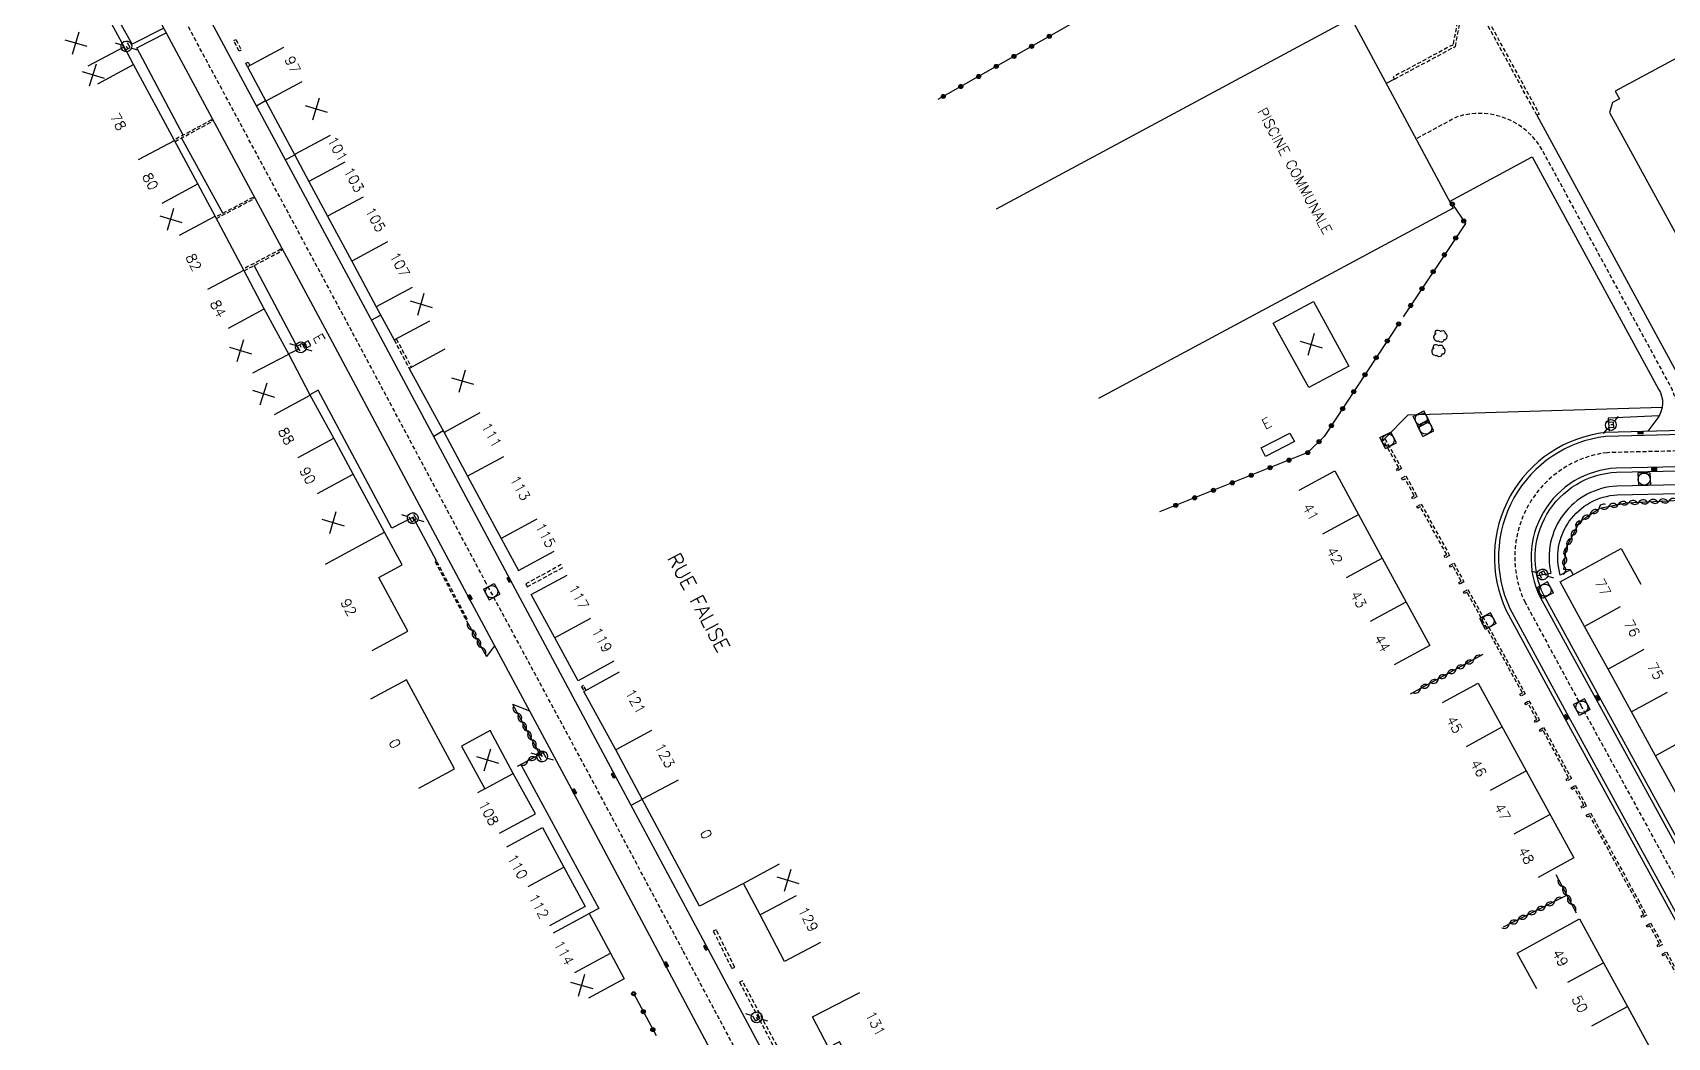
# Model space of a CAD drawing. Header units: millimetres. Extents: x 151000 to 152000, y 127000 to 128000.
# Drawn here: x 151110.2 to 151311.3, y 127143.6 to 127267.3 of the extents above; entities that cross this region are included whole.
import ezdxf
from ezdxf.enums import TextEntityAlignment as Align

# ---------------------------------------------------------------- set-up
doc = ezdxf.new("R2010")
doc.units = ezdxf.units.MM
doc.linetypes.add('DASHED', pattern=[0.75, 0.5, -0.25])
doc.layers.get('0').update_dxf_attribs({"linetype": 'CONTINUOUS'})
for name, color, linetype in [('W0001', 6, 'DASHED'), ('W0008', 7, 'CONTINUOUS'), ('W0100', 7, 'CONTINUOUS'), ('W0112', 1, 'DASHED'), ('W0300', 7, 'CONTINUOUS'), ('W0310', 3, 'CONTINUOUS'), ('W0322', 7, 'CONTINUOUS'), ('W0334', 7, 'CONTINUOUS'), ('W0400', 7, 'CONTINUOUS'), ('W0420', 7, 'CONTINUOUS'), ('W0471', 7, 'CONTINUOUS'), ('W0984', 7, 'CONTINUOUS'), ('W0989', 7, 'CONTINUOUS'), ('W0991', 7, 'CONTINUOUS'), ('W1102', 7, 'CONTINUOUS')]:
    doc.layers.add(name, color=color, linetype=linetype)
doc.styles.get("Standard").update_dxf_attribs({"font": 'romans.shx', "width": 0.85})

# ---------------------------------------------------------------- blocks, each defined once
blk = doc.blocks.new('t322o')
at = {"color": 0, "linetype": 'Continuous'}
for radius in [0.25, 0.15]:
    blk.add_circle((0, 0), radius, dxfattribs=at)
blk = doc.blocks.new('t310o')
at = {"color": 0, "linetype": 'Continuous'}
for centre, start, end in [((-0.5, 0.38), 216.8699, 323.1304), ((0.5, -0.37), 36.8699, 143.1303)]:
    blk.add_arc(centre, 0.625, start, end, dxfattribs=at)
blk = doc.blocks.new('T471')
for p, q in [((-0.333334, 0.333334), (-0.333334, -0.333334)), ((-0.333334, 0.333334), (0.333334, 0.333334)), ((-0.333334, 0), (0, 0)), ((0.500001, 0.500001), (1.000002, 1.000002)), ((-0.500001, -0.500001), (-1.000002, -1.000002)), ((-0.333334, -0.333334), (0.333334, -0.333334))]:
    blk.add_line(p, q)
blk.add_ellipse((0, 0), major_axis=(0.471405, 0.471405), ratio=1, start_param=5.4977871438, end_param=11.780972451)
blk = doc.blocks.new('T420')
for p, q in [((0.75, 0.75), (-0.75, 0.75)), ((-0.75, 0.75), (-0.75, -0.75)), ((0.75, 0.75), (0.75, -0.75)), ((0.75, -0.75), (-0.75, -0.75))]:
    blk.add_line(p, q)
blk.add_ellipse((0, 0), major_axis=(-0.53, 0.53), ratio=1, start_param=3.926991, end_param=10.210176)
blk = doc.blocks.new('T400')
for p, q in [((-0.15, 0.3), (0.15, 0.3)), ((-0.15, -0.25), (-0.15, 0.3)), ((-0.15, 0.15), (0.15, 0.15)), ((-0.15, 0), (0.15, 0)), ((0.15, 0.3), (0.15, -0.25)), ((-0.15, -0.15), (0.15, -0.15)), ((-0.15, -0.25), (-0.15, -0.3)), ((-0.15, -0.3), (0.15, -0.3)), ((0.15, -0.3), (0.15, -0.25))]:
    blk.add_line(p, q)
blk = doc.blocks.new('t991o')
at = {"color": 0, "linetype": 'Continuous'}
for p, q in [((-1, 1), (1, -1)), ((-1, -1), (1, 1))]:
    blk.add_line(p, q, dxfattribs=at)
blk = doc.blocks.new('T300')
for p, q in [((-0.8, 0.51), (-0.86, 0.34)), ((-0.86, 0.34), (-0.86, 0.17)), ((-0.86, 0.17), (-0.74, 0.06)), ((-0.69, 0.63), (-0.8, 0.51)), ((-0.8, -0.06), (-0.74, 0.06)), ((-0.74, 0.06), (-0.69, 0.11)), ((-0.57, 0.69), (-0.69, 0.63)), ((-0.46, 0.69), (-0.57, 0.69)), ((-0.29, 0.63), (-0.46, 0.69)), ((-0.29, 0.63), (-0.17, 0.74)), ((-0.23, 0.57), (-0.29, 0.63)), ((-0.17, 0.74), (-0.06, 0.8)), ((-0.06, 0.8), (0.06, 0.8)), ((0.06, 0.8), (0.23, 0.74)), ((0.23, 0.74), (0.34, 0.63)), ((0.34, 0.63), (0.4, 0.51)), ((0.46, 0.46), (0.34, 0.46)), ((0.4, 0.51), (0.4, 0.46)), ((0.57, 0.4), (0.46, 0.46)), ((0.57, 0.4), (0.69, 0.29)), ((0.69, 0.29), (0.74, 0.17)), ((0.74, 0.06), (0.69, -0.17)), ((0.74, 0.17), (0.74, 0.06)), ((-0.8, -0.17), (-0.8, -0.06)), ((-0.8, -0.23), (-0.8, -0.17)), ((-0.74, -0.34), (-0.8, -0.23)), ((-0.69, -0.4), (-0.74, -0.34)), ((-0.51, -0.46), (-0.69, -0.4)), ((-0.4, -0.46), (-0.51, -0.46)), ((-0.4, -0.46), (-0.34, -0.46)), ((-0.34, -0.46), (-0.34, -0.4)), ((-0.34, -0.51), (-0.34, -0.46)), ((-0.29, -0.63), (-0.34, -0.51)), ((-0.17, -0.74), (-0.29, -0.63)), ((-0.06, -0.8), (-0.17, -0.74)), ((0.06, -0.8), (-0.06, -0.8)), ((0.17, -0.74), (0.06, -0.8)), ((0.23, -0.69), (0.17, -0.74)), ((0.29, -0.46), (0.23, -0.46)), ((0.29, -0.63), (0.23, -0.69)), ((0.46, -0.4), (0.29, -0.46)), ((0.34, -0.51), (0.29, -0.63)), ((0.34, -0.51), (0.34, -0.46)), ((0.57, -0.34), (0.46, -0.4)), ((0.63, -0.29), (0.57, -0.34)), ((0.69, -0.17), (0.63, -0.29))]:
    blk.add_line(p, q)

msp = doc.modelspace()

# ---------------------------------------------------------------- linework, layer by layer
at = {"layer": 'W0001'}
msp.add_lwpolyline([(151272.72, 127000), (151268.77, 127007.34), (151253.6, 127035.55), (151243.01, 127055.26), (151225.1, 127088.74), (151214.06, 127109.65), (151202.82, 127130.63), (151190.22, 127154.29), (151178.9, 127175.56), (151166.05, 127199.45), (151149.47, 127230.52), (151119.33, 127286.69), (151101.28, 127320.38), (151082.96, 127354.34), (151072.94, 127373.12), (151053.52, 127409.41), (151036.02, 127442.01), (151009.72, 127491.02), (151000, 127509.2)], dxfattribs=at)
at = {"layer": 'W0001', "flags": 128}
msp.add_lwpolyline([(151312.87, 127215.79), (151312.83, 127219.25, 0.122076), (151311.56, 127224.1), (151296.03, 127252.69, 0.364032), (151285.41, 127256.87), (151280.43, 127254.19)], format="xyb", dxfattribs=at)
at = {"layer": 'W0001'}
msp.add_lwpolyline([(151411.36, 127220.83, -0.112248), (151399.36, 127217.82), (151385.61, 127217.52), (151375.38, 127217.27), (151348.38, 127216.65), (151330.53, 127216.24), (151303.93, 127215.57, 0.508066), (151293.77, 127197.29), (151300.69, 127184.5), (151315.05, 127158.28), (151323.28, 127143.28), (151329.49, 127131.92), (151339.44, 127113.67, -0.018704), (151343.33, 127104.61, 0.032545), (151346.78, 127097.16), (151352.05, 127087.48)], format="xyb", dxfattribs=at)
at = {"layer": 'W0008'}
for points in [[(151319.57, 127135.76), (151287.41, 127118.4), (151267.59, 127107.81), (151232.02, 127088.73, -0.208576), (151229.01, 127088.57), (151229.17, 127089.02, -0.138851), (151227.63, 127090.08), (151216.16, 127111.56), (151205.02, 127132.57), (151192.73, 127155.63), (151181.62, 127176.31), (151168.69, 127200.48), (151152.06, 127231.61), (151122.22, 127287.21)], [(151116.9, 127285.39), (151147.04, 127229.22), (151163.63, 127198.15), (151176.47, 127174.26), (151187.79, 127152.99), (151200.4, 127129.33), (151211.63, 127108.37), (151222.32, 127088.12, -0.359102), (151220.4, 127082.62), (151218.66, 127081.71), (151205.24, 127074.74), (151190.44, 127066.88), (151161.03, 127051.39, -0.025884), (151134.07, 127038.6), (151109.65, 127028.79), (151082.27, 127017.53), (151053.75, 127005.84, -0.316868), (151050.01, 127007.84), (151038.51, 127035.26), (151030.38, 127054.66), (151020.85, 127077.44), (151012.63, 127097.16), (151000, 127127.47)], [(151284.56, 127246.5), (151294.73, 127251.99), (151310.28, 127223.4, -0.303035), (151310.17, 127219.87), (151308.97, 127218.2)], [(151330.48, 127218.24), (151303.78, 127217.56, 0.511601), (151291.98, 127196.39), (151298.94, 127183.55), (151313.29, 127157.32)], [(151330.01, 127214.19), (151305.07, 127213.66, 0.53949), (151295.71, 127197.79), (151302.75, 127184.89), (151316.71, 127159.45)]]:
    msp.add_lwpolyline(points, format="xyb", dxfattribs=at)
at = {"layer": 'W0008', "flags": 128}
msp.add_lwpolyline([(151277.78, 127261.55), (151276.77, 127261.01)], dxfattribs=at)
at = {"layer": 'W0008'}
msp.add_lwpolyline([(151295.31, 127257.09), (151316.32, 127218.38)], dxfattribs=at)
at = {"layer": 'W0100'}
for points in [[(151151.96, 127191.22), (151156.36, 127193.59), (151152.8, 127200.21), (151155.67, 127201.75), (151153.5, 127205.78), (151149.64, 127212.91), (151147.27, 127217.34), (151144.34, 127222.66), (151141.72, 127227.7), (151138.7, 127233.29), (151136.18, 127238.03), (151132.68, 127244.68), (151130.52, 127248.66), (151127.64, 127254.01), (151122.62, 127263.34), (151121.46, 127265.51), (151118.4, 127271.18), (151114, 127268.81)], [(151228.82, 127245.59), (151272.46, 127269.03), (151285.01, 127245.67), (151241.37, 127222.23)], [(151141.08, 127265.42), (151136.66, 127263.07), (151138.91, 127258.85), (151142.41, 127252.25), (151144.2, 127248.93), (151146.47, 127244.68), (151149.48, 127239.13), (151152.48, 127233.54), (151154.68, 127229.44), (151159.09, 127231.8)], [(151160.94, 127228.32), (151156.55, 127225.92), (151160.84, 127218.06), (151163.72, 127212.69), (151167.85, 127205.02), (151169.99, 127201.07), (151174.38, 127203.46)], [(151266.03, 127210.96), (151270.42, 127213.35), (151276.27, 127202.6), (151282.14, 127191.84), (151277.75, 127189.45)], [(151317.98, 127181.38), (151320.38, 127176.99), (151312.86, 127172.88), (151309.91, 127178.27), (151306.95, 127183.67), (151304.06, 127188.93), (151301.17, 127194.19), (151298.17, 127199.67), (151305.69, 127203.79), (151308.09, 127199.4)], [(151181.7, 127189.9), (151177.31, 127187.51), (151174.44, 127192.79), (151171.56, 127198.1), (151175.96, 127200.49)], [(151207.15, 127155.28), (151202.72, 127152.96), (151199.72, 127158.71), (151197.67, 127162.55), (151192.25, 127159.75), (151185.22, 127172.93), (151181.95, 127178.99), (151178.04, 127186.19), (151182.43, 127188.58)], [(151157.74, 127174.3), (151162.13, 127176.68), (151156.19, 127187.63), (151151.79, 127185.24)], [(151283.7, 127184.81), (151288.09, 127187.21), (151293.98, 127176.43), (151299.83, 127165.7), (151295.44, 127163.3)], [(151167.66, 127168.73), (151172.06, 127171.11), (151169.35, 127176.1), (151166.48, 127181.37), (151162.98, 127179.47), (151165.83, 127174.2), (151164.96, 127173.71)], [(151168.56, 127167.07), (151172.96, 127169.44), (151175.58, 127164.56), (151178.21, 127159.72), (151173.81, 127157.33)], [(151174.28, 127156.47), (151178.68, 127158.84), (151181.31, 127153.96), (151183, 127150.82), (151183, 127150.82), (151178.6, 127148.45)], [(151295.29, 127149.6), (151292.88, 127153.98), (151300.54, 127158.19), (151303.5, 127152.8), (151306.45, 127147.42), (151309.38, 127142.06), (151312.32, 127136.69), (151304.66, 127132.49), (151302.25, 127136.87)], [(151215.87, 127141.54), (151211.41, 127139.27), (151209.48, 127143.05), (151208.12, 127142.36), (151206.18, 127146.16), (151211.99, 127149.13)]]:
    msp.add_lwpolyline(points, dxfattribs=at)
for points in [[(151267.81, 127234.16), (151272.17, 127226.23), (151267.22, 127223.6), (151262.86, 127231.53)], [(151143.54, 127229.02), (151143.86, 127228.45), (151144.44, 127228.75), (151144.12, 127229.32)], [(151261.36, 127216.16), (151264.92, 127217.99), (151265.48, 127216.94), (151261.92, 127215.1)]]:
    msp.add_lwpolyline(points, close=True, dxfattribs=at)
at = {"layer": 'W0112'}
for points in [[(151295.31, 127257.09), (151286.92, 127272.45), (151287.2, 127272.61), (151295.59, 127257.25)], [(151277.78, 127261.55), (151285.27, 127265.57), (151285.85, 127268.63), (151284.45, 127271.04), (151284.17, 127270.88), (151285.51, 127268.57), (151284.98, 127265.78), (151277.63, 127261.83)], [(151135.22, 127266.41), (151135.88, 127265.11), (151135.61, 127264.98), (151134.95, 127266.28)], [(151276.6, 127217.3), (151278.66, 127213.63), (151278.13, 127213.34), (151278.01, 127213.56), (151278.32, 127213.73), (151276.38, 127217.18)], [(151279.91, 127210.1), (151280.22, 127210.27), (151279.08, 127212.37), (151278.78, 127212.2), (151278.66, 127212.42), (151279.18, 127212.71), (151280.56, 127210.17), (151280.03, 127209.88)], [(151280.53, 127208.96), (151281.06, 127209.25), (151284.55, 127202.93), (151284.02, 127202.64), (151283.9, 127202.86), (151284.21, 127203.03), (151280.96, 127208.91), (151280.65, 127208.74)], [(151159.72, 127202.18), (151163.52, 127194.99), (151163.69, 127195.08), (151159.89, 127202.27)], [(151285.68, 127199.6), (151285.98, 127199.77), (151284.97, 127201.65), (151284.67, 127201.49), (151284.55, 127201.7), (151285.07, 127202), (151286.32, 127199.67), (151285.8, 127199.38)], [(151286.29, 127198.45), (151286.82, 127198.74), (151293.85, 127185.91), (151293.33, 127185.62), (151293.2, 127185.84), (151293.51, 127186.01), (151286.72, 127198.4), (151286.41, 127198.23)], [(151294.99, 127182.58), (151295.29, 127182.75), (151294.23, 127184.7), (151293.92, 127184.53), (151293.8, 127184.75), (151294.33, 127185.04), (151295.63, 127182.66), (151295.11, 127182.37)], [(151298.91, 127175.4), (151299.21, 127175.57), (151296.03, 127181.42), (151295.73, 127181.25), (151295.61, 127181.47), (151296.13, 127181.76), (151299.55, 127175.47), (151299.03, 127175.18)], [(151300.75, 127172.03), (151301.06, 127172.2), (151299.92, 127174.27), (151299.62, 127174.11), (151299.5, 127174.32), (151300.02, 127174.62), (151301.4, 127172.1), (151300.87, 127171.81)], [(151301.37, 127170.94), (151301.9, 127171.23), (151308.8, 127158.64), (151308.27, 127158.35), (151308.15, 127158.56), (151308.46, 127158.74), (151301.8, 127170.89), (151301.5, 127170.72)], [(151193.96, 127156.68), (151196.24, 127152.07), (151196.6, 127152.25), (151194.32, 127156.85)], [(151310.09, 127154.96), (151310.4, 127155.13), (151309.19, 127157.34), (151308.89, 127157.18), (151308.77, 127157.39), (151309.29, 127157.69), (151310.74, 127155.03), (151310.21, 127154.74)], [(151314.04, 127147.78), (151314.35, 127147.95), (151311.14, 127153.8), (151310.84, 127153.63), (151310.72, 127153.85), (151311.24, 127154.14), (151314.69, 127147.86), (151314.16, 127147.57)], [(151204.96, 127136.6), (151197.54, 127150.58), (151197.18, 127150.4), (151197.18, 127150.4), (151197.18, 127150.4), (151204.6, 127136.41)]]:
    msp.add_lwpolyline(points, close=True, dxfattribs=at)
for points in [[(151136.66, 127263.07), (151136.45, 127263.49), (151136.71, 127263.63), (151136.93, 127263.22)], [(151127.72, 127253.87), (151132.3, 127256.34), (151132.21, 127256.52), (151127.62, 127254.05)], [(151132.82, 127244.41), (151137.43, 127246.83), (151137.34, 127246.99), (151132.74, 127244.57)], [(151136.22, 127237.95), (151140.87, 127240.42), (151140.76, 127240.61), (151136.11, 127238.16)], [(151154.68, 127229.44), (151156.55, 127225.92)], [(151154.95, 127229.58), (151156.81, 127226.06)], [(151175.25, 127201.79), (151170.88, 127199.41), (151171.05, 127199.06), (151175.44, 127201.44)], [(151178.3, 127186.33), (151177.99, 127186.91), (151177.72, 127186.76), (151178.04, 127186.19)]]:
    msp.add_lwpolyline(points, dxfattribs=at)
at = {"layer": 'W0310'}
for points in [[(151299.45, 127201.16), (151298.61, 127201.19), (151298.92, 127203.86), (151300.58, 127207.12), (151303.04, 127208.74), (151306.31, 127209.4), (151320.49, 127210.09)], [(151163.59, 127194.86), (151166.05, 127190.49)], [(151288.65, 127190.72), (151279.72, 127185.84)], [(151169.24, 127184.62), (151172.63, 127178.42), (151169.84, 127176.97)], [(151300.16, 127158.92), (151297.68, 127163.63)], [(151299.01, 127161.1), (151291.14, 127157.16)]]:
    msp.add_lwpolyline(points, dxfattribs=at)
at = {"layer": 'W0322'}
for points in [[(151282.68, 127274.14), (151274.44, 127289.01), (151221.6, 127259.04)], [(151284.9, 127246.16), (151286.5, 127243.79), (151278.84, 127232.27)], [(151278.28, 127231.42), (151269.13, 127217.56), (151267.11, 127215.58), (151248.86, 127208.28)], [(151184.16, 127148.98), (151186.91, 127143.84)]]:
    msp.add_lwpolyline(points, dxfattribs=at)
at = {"layer": 'W0334'}
for points in [[(151126.34, 127267.8), (151122.46, 127265.86), (151119.23, 127271.57), (151118.4, 127271.18)], [(151128.74, 127254.65), (151123.01, 127265.39), (151126.65, 127267.24)], [(151137.75, 127258.27), (151138.87, 127258.93)], [(151133.62, 127245.03), (151128.53, 127254.31)], [(151142.44, 127252.2), (151141.33, 127251.61)], [(151141.7, 127227.73), (151142.9, 127228.33), (151137.44, 127238.6)], [(151153.05, 127232.49), (151151.91, 127231.89)], [(151159.89, 127202.27), (151157.02, 127207.64), (151154.4, 127206.3), (151145.35, 127223.25), (151144.33, 127222.68)], [(151310.71, 127221.13), (151279.42, 127220.19), (151276.6, 127217.3)], [(151159.55, 127217.6), (151160.72, 127218.29)], [(151310.33, 127220.12), (151304.07, 127219.82), (151304.2, 127218.23)], [(151167.03, 127191.81), (151166.05, 127190.49)], [(151169.24, 127184.62), (151171.34, 127183.82)], [(151170.29, 127177.2), (151179.88, 127159.48), (151178.68, 127158.84)], [(151183.84, 127172.19), (151185.23, 127172.91)]]:
    msp.add_lwpolyline(points, dxfattribs=at)
msp.add_lwpolyline([(151328, 127241.98), (151316.02, 127263.86), (151315.04, 127264.26), (151314.22, 127263.82), (151313.7, 127264.79), (151304.95, 127260.05), (151305.45, 127259.11), (151304.6, 127258.66), (151304.23, 127257.45), (151316.25, 127235.5), (151317.47, 127235.17), (151318.31, 127235.64), (151318.83, 127234.71), (151327.54, 127239.53), (151327, 127240.49), (151327.81, 127240.94)], close=True, dxfattribs=at)
for points in [[(151399.21, 127220.36), (151375.32, 127219.76), (151348.32, 127219.15), (151330.47, 127218.74), (151303.75, 127218.06, 0.512377), (151291.53, 127196.16), (151298.5, 127183.31), (151312.86, 127157.08), (151321.06, 127142.11, -0.394026), (151319.32, 127136.19), (151287.17, 127118.84), (151267.36, 127108.25), (151231.79, 127089.18, -0.208036), (151229.17, 127089.02, -0.208036)], [(151317.15, 127159.69), (151303.19, 127185.13), (151296.16, 127198.02, -0.538959), (151305.08, 127213.17), (151330.02, 127213.69)], [(151365, 127209.24), (151363.49, 127208.37), (151361.9, 127211.19, 0.256287), (151359.03, 127212.63), (151330.06, 127211.98), (151305.15, 127211.46, 0.464955), (151297.01, 127200.71), (151295.32, 127200.42)]]:
    msp.add_lwpolyline(points, format="xyb", dxfattribs=at)
at = {"layer": 'W0334', "flags": 128}
msp.add_lwpolyline([(151299.78, 127200.56), (151299.45, 127201.16), (151298.18, 127200.48, -0.483354), (151305.19, 127210.38), (151324.1, 127210.78), (151337.36, 127186.2)], format="xyb", dxfattribs=at)
at = {"layer": 'W1102'}
for p, q in [((151117.04, 127263.17), (151121.46, 127265.51)), ((151118.21, 127260.96), (151122.62, 127263.34)), ((151143.32, 127261.19), (151138.91, 127258.85)), ((151146.83, 127254.6), (151142.41, 127252.25)), ((151123.24, 127251.64), (151127.64, 127254.01)), ((151148.6, 127251.31), (151144.2, 127248.93)), ((151126.13, 127246.28), (151130.52, 127248.66)), ((151150.88, 127247.03), (151146.47, 127244.68)), ((151128.26, 127242.34), (151132.68, 127244.68)), ((151153.88, 127241.52), (151149.48, 127239.13)), ((151131.77, 127235.69), (151136.18, 127238.03)), ((151156.89, 127235.9), (151152.48, 127233.54)), ((151134.3, 127230.91), (151138.7, 127233.29)), ((151137.28, 127225.4), (151141.72, 127227.7)), ((151139.96, 127220.25), (151144.34, 127222.66)), ((151165.23, 127220.46), (151160.84, 127218.06)), ((151142.86, 127214.97), (151147.27, 127217.34)), ((151168.13, 127215.06), (151163.72, 127212.69)), ((151145.25, 127210.54), (151149.64, 127212.91)), ((151172.25, 127207.39), (151167.85, 127205.02)), ((151268.95, 127205.59), (151273.35, 127207.98)), ((151146.22, 127201.87), (151153.5, 127205.78)), ((151271.88, 127200.21), (151276.27, 127202.6)), ((151274.81, 127194.83), (151279.2, 127197.22)), ((151305.55, 127196.6), (151301.17, 127194.19)), ((151178.84, 127195.18), (151174.44, 127192.79)), ((151308.45, 127191.33), (151304.06, 127188.93)), ((151311.34, 127186.07), (151306.95, 127183.67)), ((151186.35, 127181.36), (151181.95, 127178.99)), ((151286.65, 127179.42), (151291.03, 127181.82)), ((151314.29, 127180.68), (151309.91, 127178.27)), ((151165.83, 127174.2), (151169.35, 127176.1)), ((151289.59, 127174.03), (151293.98, 127176.43)), ((151189.63, 127175.28), (151185.22, 127172.93)), ((151292.51, 127168.67), (151296.9, 127171.06)), ((151171.18, 127162.19), (151175.58, 127164.56)), ((151202.08, 127164.91), (151197.67, 127162.55)), ((151204.15, 127161.03), (151199.72, 127158.71)), ((151176.91, 127151.59), (151181.31, 127153.96)), ((151299.11, 127150.4), (151303.5, 127152.8)), ((151302.07, 127145.02), (151306.45, 127147.42))]:
    msp.add_line(p, q, dxfattribs=at)

# ---------------------------------------------------------------- block references
at = {"layer": 'W0300', "rotation": 207.222329182565}
for p in [(151283.33, 127229.92), (151283.09, 127228.15)]:
    msp.add_blockref('T300', p, dxfattribs=at)
at = {"layer": 'W0310'}
for p, rotation in [((151301.88, 127207.98), 33.2120973635232), ((151302.93, 127208.66), 33.2120973635232), ((151304.13, 127208.96), 11.4650370746279), ((151305.36, 127209.21), 11.4650370746279), ((151306.59, 127209.41), 2.78188697174805), ((151307.84, 127209.48), 2.78188697174805), ((151309.09, 127209.54), 2.78188697174805), ((151310.33, 127209.6), 2.78188697174805), ((151311.58, 127209.66), 2.78188697174805), ((151299.58, 127205.17), 63.0371019089647), ((151300.15, 127206.29), 63.0371019089647), ((151300.84, 127207.29), 33.2120973635232), ((151299.02, 127204.06), 63.0371019089647), ((151298.66, 127201.6), 83.38383821333049), ((151298.8, 127202.84), 83.38383821333049), ((151164.21, 127193.77), 299.366899743014), ((151164.82, 127192.68), 299.366899743014), ((151165.43, 127191.59), 299.366899743014), ((151286.46, 127189.52), 208.6714123478689), ((151287.55, 127190.12), 208.6714123478689), ((151283.17, 127187.72), 208.6714123478689), ((151284.26, 127188.32), 208.6714123478689), ((151285.36, 127188.92), 208.6714123478689), ((151280.97, 127186.52), 208.6714123478689), ((151282.07, 127187.12), 208.6714123478689), ((151169.84, 127183.52), 298.697174637889), ((151170.44, 127182.42), 298.697174637889), ((151171.04, 127181.33), 298.697174637889), ((151171.64, 127180.23), 298.697174637889), ((151172.24, 127179.13), 298.697174637889), ((151171.13, 127177.64), 207.594210863308), ((151172.24, 127178.22), 207.594210863308), ((151298.41, 127162.23), 117.801493394841), ((151298.99, 127161.13), 117.801493394841), ((151295.25, 127159.22), 206.565051176922), ((151296.37, 127159.78), 206.565051176922), ((151297.48, 127160.34), 206.565051176922), ((151299.58, 127160.02), 117.801493394841), ((151291.89, 127157.54), 206.565051176922), ((151293.01, 127158.1), 206.565051176922), ((151294.13, 127158.66), 206.565051176922)]:
    msp.add_blockref('t310o', p, dxfattribs=dict(at, rotation=rotation))
at = {"layer": 'W0322'}
for p, rotation in [((151235.3, 127266.81), 209.567303672598), ((151230.95, 127264.34), 209.567303672598), ((151233.12, 127265.58), 209.567303672598), ((151228.77, 127263.11), 209.567303672598), ((151224.42, 127260.64), 209.567303672598), ((151226.6, 127261.87), 209.567303672598), ((151222.25, 127259.41), 209.567303672598), ((151284.9, 127246.16), 303.920131789593), ((151286.3, 127244.08), 303.920131789593), ((151285.31, 127242), 236.383554216742), ((151283.92, 127239.92), 236.383554216742), ((151282.54, 127237.84), 236.383554216742), ((151281.16, 127235.76), 236.383554216742), ((151279.77, 127233.68), 236.383554216742), ((151278.28, 127231.42), 236.600337277265), ((151276.9, 127229.33), 236.600337277265), ((151275.52, 127227.25), 236.600337277265), ((151274.15, 127225.16), 236.600337277265), ((151272.77, 127223.07), 236.600337277265), ((151271.4, 127220.98), 236.600337277265), ((151270.02, 127218.9), 236.600337277265), ((151268.5, 127216.93), 224.281227258984), ((151264.79, 127214.65), 201.809089047343), ((151267.11, 127215.58), 201.809089047343), ((151257.82, 127211.86), 201.809089047343), ((151260.15, 127212.79), 201.809089047343), ((151262.47, 127213.72), 201.809089047343), ((151253.18, 127210.01), 201.809089047343), ((151255.5, 127210.94), 201.809089047343), ((151250.86, 127209.08), 201.809089047343), ((151184.16, 127148.98), 298.116737606167), ((151185.34, 127146.78), 298.116737606167), ((151186.52, 127144.57), 298.116737606167)]:
    msp.add_blockref('t322o', p, dxfattribs=dict(at, rotation=rotation))
at = {"layer": 'W0400'}
for p, rotation in [((151308.07, 127218.01), 92.78188697174808), ((151309.75, 127213.53), 92.78188697174808), ((151168.83, 127199.93), 208.144027495538), ((151164.01, 127197.76), 208.144027495538), ((151302.76, 127185.4), 28.61357292401599), ((151298.9, 127183.04), 28.61357292401599), ((151181.7, 127175.85), 208.016562382452), ((151176.84, 127173.86), 208.016562382452), ((151193.03, 127154.65), 208.058442092264), ((151188.17, 127152.56), 208.058442092264)]:
    msp.add_blockref('T400', p, dxfattribs=dict(at, rotation=rotation))
at = {"layer": 'W0420'}
for p, rotation in [((151281.07, 127219.72), 207.222329182565), ((151281.61, 127218.59), 207.222329182565), ((151277, 127217.1), 207.222329182565), ((151308.5, 127212.32), 2.781886971748141), ((151166.69, 127198.46), 118.268881353112), ((151296.31, 127198.64), 298.311344634008), ((151289.28, 127194.84), 298.311344634008), ((151300.84, 127184.26), 298.458867401234)]:
    msp.add_blockref('T420', p, dxfattribs=dict(at, rotation=rotation))
at = {"layer": 'W0471'}
for p, rotation in [((151121.74, 127265.57), 118.018250931377), ((151143.21, 127228.54), 296.6518957931269), ((151304.4, 127218.98), 182.766912885306), ((151156.98, 127207.51), 118.147391152742), ((151295.99, 127200.58), 298.311344634008), ((151172.89, 127178.18), 298.697174637889), ((151199.29, 127146.08), 117.045047998456)]:
    msp.add_blockref('T471', p, dxfattribs=dict(at, rotation=rotation))
at = {"layer": 'W0991'}
for p, rotation in [((151115.52, 127265.99), 28.36533649276588), ((151117.63, 127262.07), 28.02189552679886), ((151145.08, 127257.89), 27.97506811211743), ((151127.19, 127244.31), 28.45701659590549), ((151157.99, 127233.85), 28.20488058812797), ((151135.79, 127228.15), 28.40373105120571), ((151267.51, 127228.88), 298.7794154294081), ((151163.08, 127224.39), 28.65652975657976), ((151138.62, 127222.82), 27.48385574746588), ((151147.16, 127206.97), 28.28837797441436), ((151166.16, 127177.78), 28.43050371294214), ((151203.11, 127162.97), 28.07786486119267), ((151177.76, 127150.02), 28.28880746869018)]:
    msp.add_blockref('t991o', p, dxfattribs=dict(at, rotation=rotation))

# ---------------------------------------------------------------- texts
at = {"layer": 'W0984'}
for s, rotation, p in [('PISCINE COMMUNALE', 298.2406, (151265.52, 127250.25)), ('E', 299.0108, (151145.44, 127229.64)), ('E', 27.2223, (151262.03, 127219.2))]:
    msp.add_text(s, height=1.25, rotation=rotation, dxfattribs=at).set_placement(p, align=Align.MIDDLE)
at = {"layer": 'W0989'}
msp.add_text('RUE FALISE', height=1.75, rotation=298.1693, dxfattribs=at).set_placement((151192.15, 127197.13), align=Align.MIDDLE)
at = {"layer": 'W0991'}
for s, rotation, p in [('97', 297.9723, (151142.2, 127263.31)), ('78', 298.3145, (151120.73, 127256.3)), ('101', 298.0733, (151147.72, 127252.95)), ('103', 298.0733, (151149.74, 127249.17)), ('80', 298.3033, (151124.68, 127248.96)), ('105', 298.4894, (151152.38, 127244.27)), ('82', 297.7925, (151130.01, 127239.01)), ('107', 298.2117, (151155.38, 127238.71)), ('84', 297.9361, (151133.03, 127233.3)), ('88', 298.7985, (151141.41, 127217.61)), ('111', 298.2133, (151166.68, 127217.76)), ('90', 298.2648, (151144.05, 127212.75)), ('113', 298.2765, (151170.19, 127211.23)), ('41', 298.5534, (151267.49, 127208.27)), ('115', 298.4604, (151173.32, 127205.42)), ('42', 298.5534, (151270.42, 127202.9)), ('77', 298.7863, (151303.43, 127198.99)), ('117', 298.4752, (151177.4, 127197.83)), ('43', 298.5975, (151273.35, 127197.52)), ('92', 298.2884, (151149.09, 127196.54)), ('76', 298.7862, (151307, 127193.96)), ('119', 298.4645, (151180.27, 127192.54)), ('44', 298.5975, (151276.28, 127192.14)), ('75', 298.7863, (151309.89, 127188.7)), ('121', 298.5407, (151184.39, 127184.97)), ('45', 298.6251, (151285.17, 127182.12)), ('0', 298.4984, (151154.77, 127179.77)), ('123', 298.3626, (151187.99, 127178.32)), ('46', 298.6251, (151288.12, 127176.73)), ('108', 298.4305, (151166.31, 127171.22)), ('47', 298.6111, (151291.05, 127171.35)), ('0', 297.3581, (151193.08, 127168.62)), ('110', 298.2583, (151169.87, 127164.63)), ('48', 298.6111, (151293.98, 127165.99)), ('112', 298.4526, (151172.49, 127159.76)), ('129', 297.5465, (151205.65, 127158.15)), ('114', 298.3061, (151175.59, 127154.03)), ('49', 298.7567, (151298.19, 127153.39)), ('50', 298.7566, (151300.59, 127147.71)), ('131', 297.045, (151213.93, 127145.33))]:
    msp.add_text(s, height=1.25, rotation=rotation, dxfattribs=at).set_placement(p, align=Align.MIDDLE)

doc.saveas('drawing.dxf')
